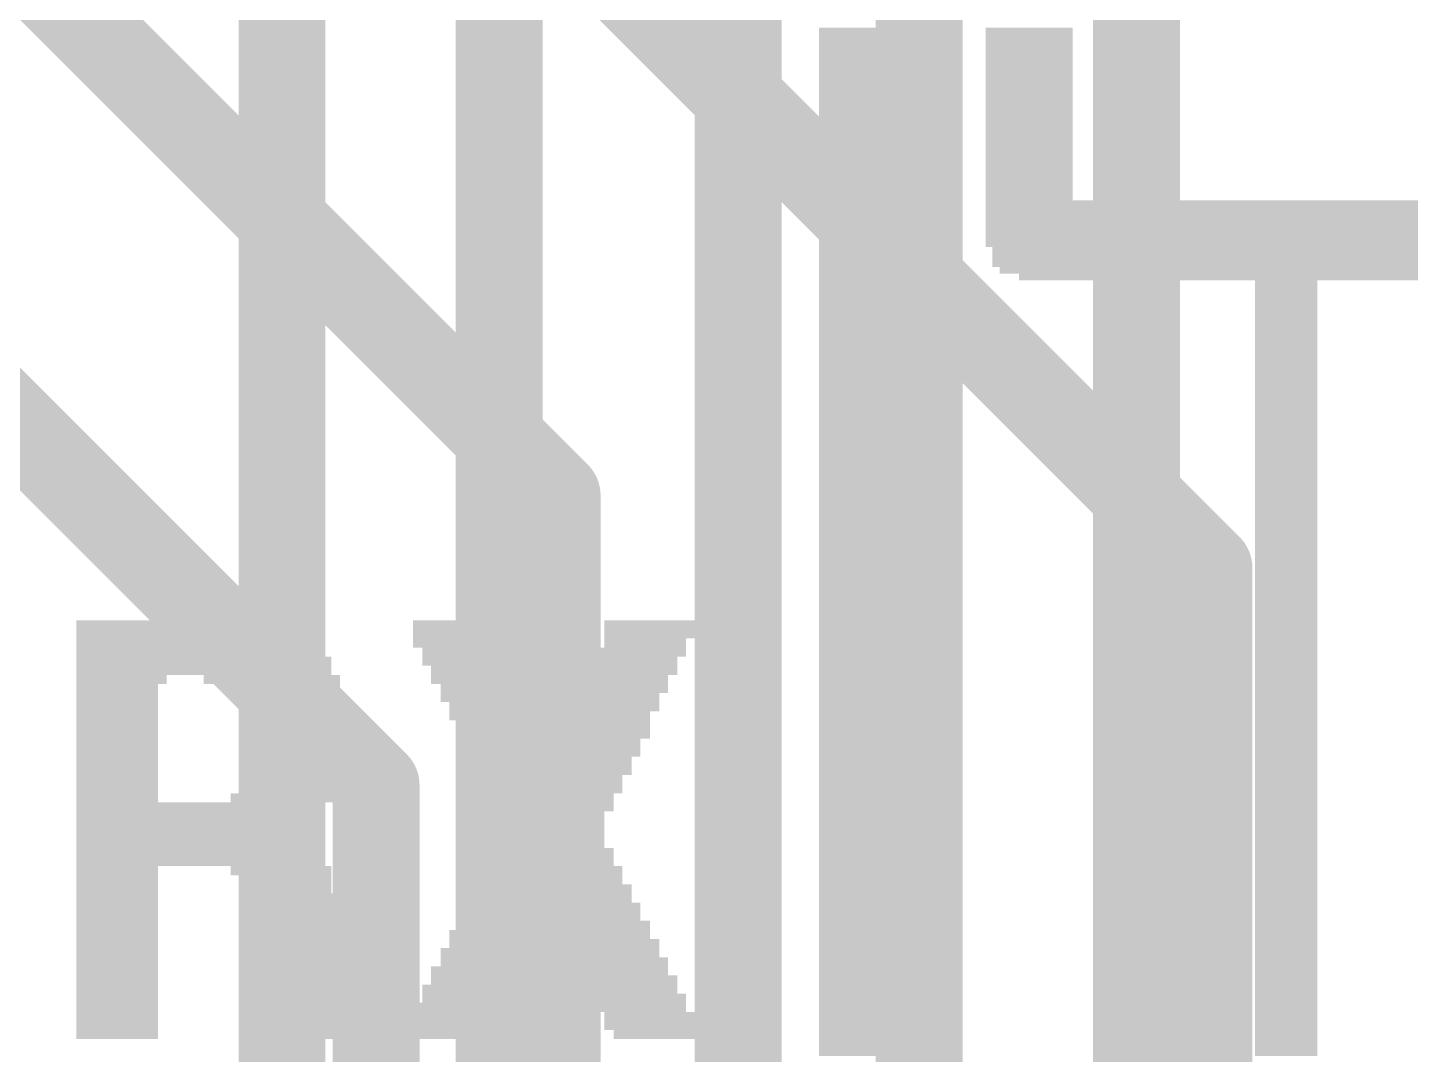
# Model space of a CAD drawing. Extents: x -0.75 to 3.47, y -1.8 to 2.11.
# Drawn here: x 1.1869 to 1.3778, y 1.2728 to 1.4146 of the extents above; entities that cross this region are included whole.
import ezdxf

# ---------------------------------------------------------------- set-up
doc = ezdxf.new("R2010")
doc.units = 0
doc.header["$MEASUREMENT"] = 0
doc.layers.get('0').update_dxf_attribs({"linetype": 'CONTINUOUS'})
for name, color, linetype in [('1', 22, 'CONTINUOUS'), ('16', 175, 'CONTINUOUS'), ('21', 32, 'CONTINUOUS'), ('22', 2, 'CONTINUOUS')]:
    doc.layers.add(name, color=color, linetype=linetype)

# ---------------------------------------------------------------- blocks, each defined once
blk = doc.blocks.new('RECT')
blk.add_solid([(-0.5, -0.5), (0.5, -0.5), (-0.5, 0.5), (0.5, 0.5)])

msp = doc.modelspace()

# ---------------------------------------------------------------- linework, layer by layer
at = {"layer": '1', "const_width": 0.012}
for points in [[(1.252, 1.178), (1.252, 1.785)], [(1.285, 1.765), (1.285, 1.195)], [(1.31, 1.22), (1.31, 1.682756)], [(1.34, 1.225), (1.34, 1.644252)], [(1.222, 1.158), (1.222, 1.53)]]:
    msp.add_lwpolyline(points, dxfattribs=at)
at = {"layer": '16', "const_width": 0.012}
for points in [[(1.35, 1.34), (1, 1.69)], [(0.89, 1.655), (1.235, 1.31)], [(1.26, 1.35), (0.965, 1.645)], [(1.26, 1.35), (1.26, 0.87)], [(1.35, 1.015), (1.35, 1.34)], [(1.235, 1.31), (1.235, 0.845)]]:
    msp.add_lwpolyline(points, dxfattribs=at)
at = {"layer": '16', "const_width": 0.006}
for points in [[(1.263, 1.35, 1), (1.257, 1.35)], [(1.257879, 1.347879, 1), (1.262121, 1.352121)], [(1.353, 1.34, 1), (1.347, 1.34)], [(1.347879, 1.337879, 1), (1.352121, 1.342121)], [(1.238, 1.31, 1), (1.232, 1.31)], [(1.232879, 1.307879, 1), (1.237121, 1.312121)]]:
    msp.add_lwpolyline(points, format="xyb", dxfattribs=at)

# ---------------------------------------------------------------- block references
at = {"layer": '21'}
for p, xscale, yscale in [((1.301006, 1.414331), 0.0097, 0.00057), ((1.301006, 1.413761), 0.0097, 0.00057), ((1.301006, 1.413196), 0.0097, 0.00056), ((1.301006, 1.412631), 0.0097, 0.00057), ((1.301006, 1.412061), 0.0097, 0.00057), ((1.301006, 1.411491), 0.0097, 0.00057), ((1.301006, 1.410921), 0.0097, 0.00057), ((1.301006, 1.410351), 0.0097, 0.00057), ((1.301006, 1.409786), 0.0097, 0.00056), ((1.301006, 1.409221), 0.0097, 0.00057), ((1.301006, 1.408651), 0.0097, 0.00057), ((1.301006, 1.408081), 0.0097, 0.00057), ((1.301006, 1.407511), 0.0097, 0.00057), ((1.301006, 1.406941), 0.0097, 0.00057), ((1.301006, 1.406376), 0.0097, 0.00056), ((1.301006, 1.405811), 0.0097, 0.00057), ((1.301006, 1.405241), 0.0097, 0.00057), ((1.301006, 1.404671), 0.0097, 0.00057), ((1.301006, 1.404101), 0.0097, 0.00057), ((1.301006, 1.403536), 0.0097, 0.00056), ((1.301006, 1.402971), 0.0097, 0.00057), ((1.301006, 1.402401), 0.0097, 0.00057), ((1.301006, 1.401831), 0.0097, 0.00057), ((1.301006, 1.401261), 0.0097, 0.00057), ((1.301006, 1.400696), 0.0097, 0.00056), ((1.301006, 1.400131), 0.0097, 0.00057), ((1.301006, 1.399561), 0.0097, 0.00057), ((1.301006, 1.398991), 0.0097, 0.00057), ((1.301006, 1.398421), 0.0097, 0.00057), ((1.301006, 1.397851), 0.0097, 0.00057), ((1.301006, 1.397286), 0.0097, 0.00056), ((1.301006, 1.396721), 0.0097, 0.00057), ((1.301006, 1.396151), 0.0097, 0.00057), ((1.301006, 1.395581), 0.0097, 0.00057), ((1.301006, 1.395011), 0.0097, 0.00057), ((1.301006, 1.394441), 0.0097, 0.00057), ((1.301006, 1.393876), 0.0097, 0.00056), ((1.301006, 1.393311), 0.0097, 0.00057), ((1.301006, 1.392741), 0.0097, 0.00057), ((1.301006, 1.392171), 0.0097, 0.00057), ((1.301006, 1.391601), 0.0097, 0.00057), ((1.301006, 1.391036), 0.0097, 0.00056), ((1.301006, 1.390471), 0.0097, 0.00057), ((1.301006, 1.389901), 0.0097, 0.00057), ((1.393306, 1.389901), 0.0693, 0.00057), ((1.391356, 1.390471), 0.063, 0.00057), ((1.301006, 1.389331), 0.0097, 0.00057), ((1.301006, 1.388761), 0.0097, 0.00057), ((1.301006, 1.388191), 0.0097, 0.00057), ((1.395006, 1.388761), 0.0761, 0.00057), ((1.396156, 1.388191), 0.0784, 0.00057), ((1.394206, 1.389331), 0.0733, 0.00057), ((1.301006, 1.387626), 0.0097, 0.00056), ((1.301006, 1.387061), 0.0097, 0.00057), ((1.301006, 1.386491), 0.0097, 0.00057), ((1.301006, 1.385921), 0.0097, 0.00057), ((1.397556, 1.387061), 0.0824, 0.00057), ((1.398156, 1.386491), 0.0836, 0.00057), ((1.398706, 1.385921), 0.0847, 0.00057), ((1.397006, 1.387626), 0.0801, 0.00056), ((1.301006, 1.385351), 0.0097, 0.00057), ((1.301006, 1.384786), 0.0097, 0.00056), ((1.301006, 1.384221), 0.0097, 0.00057), ((1.399256, 1.385351), 0.0858, 0.00057), ((1.399856, 1.384786), 0.087, 0.00056), ((1.400406, 1.384221), 0.0881, 0.00057), ((1.301006, 1.383651), 0.0097, 0.00057), ((1.301006, 1.383081), 0.0097, 0.00057), ((1.301006, 1.382511), 0.0097, 0.00057), ((1.400956, 1.383651), 0.0892, 0.00057), ((1.401256, 1.383081), 0.0898, 0.00057), ((1.401556, 1.382511), 0.0904, 0.00057), ((1.301006, 1.381946), 0.0097, 0.00056), ((1.301006, 1.381381), 0.0097, 0.00057), ((1.301006, 1.380811), 0.0097, 0.00057), ((1.301006, 1.380241), 0.0097, 0.00057), ((1.360906, 1.381946), 0.0091, 0.00056), ((1.360656, 1.381381), 0.0086, 0.00057), ((1.360656, 1.380811), 0.0086, 0.00057), ((1.360656, 1.380241), 0.0086, 0.00057), ((1.301006, 1.379671), 0.0097, 0.00057), ((1.301006, 1.379101), 0.0097, 0.00057), ((1.301006, 1.378536), 0.0097, 0.00056), ((1.360656, 1.379671), 0.0086, 0.00057), ((1.360656, 1.379101), 0.0086, 0.00057), ((1.360656, 1.378536), 0.0086, 0.00056), ((1.301006, 1.377971), 0.0097, 0.00057), ((1.301006, 1.377401), 0.0097, 0.00057), ((1.301006, 1.376831), 0.0097, 0.00057), ((1.360656, 1.377971), 0.0086, 0.00057), ((1.360656, 1.377401), 0.0086, 0.00057), ((1.360656, 1.376831), 0.0086, 0.00057), ((1.301006, 1.376261), 0.0097, 0.00057), ((1.301006, 1.375691), 0.0097, 0.00057), ((1.301006, 1.375126), 0.0097, 0.00056), ((1.301006, 1.374561), 0.0097, 0.00057), ((1.360656, 1.376261), 0.0086, 0.00057), ((1.360656, 1.375691), 0.0086, 0.00057), ((1.360656, 1.375126), 0.0086, 0.00056), ((1.360656, 1.374561), 0.0086, 0.00057), ((1.301006, 1.373991), 0.0097, 0.00057), ((1.301006, 1.373421), 0.0097, 0.00057), ((1.301006, 1.372851), 0.0097, 0.00057), ((1.360656, 1.373991), 0.0086, 0.00057), ((1.360656, 1.373421), 0.0086, 0.00057), ((1.360656, 1.372851), 0.0086, 0.00057), ((1.301006, 1.372286), 0.0097, 0.00056), ((1.301006, 1.371721), 0.0097, 0.00057), ((1.301006, 1.371151), 0.0097, 0.00057), ((1.301006, 1.370581), 0.0097, 0.00057), ((1.360656, 1.372286), 0.0086, 0.00056), ((1.360656, 1.371721), 0.0086, 0.00057), ((1.360656, 1.371151), 0.0086, 0.00057), ((1.360656, 1.370581), 0.0086, 0.00057), ((1.301006, 1.370011), 0.0097, 0.00057), ((1.301006, 1.369441), 0.0097, 0.00057), ((1.301006, 1.368876), 0.0097, 0.00056), ((1.360656, 1.370011), 0.0086, 0.00057), ((1.360656, 1.369441), 0.0086, 0.00057), ((1.360656, 1.368876), 0.0086, 0.00056), ((1.301006, 1.368311), 0.0097, 0.00057), ((1.301006, 1.367741), 0.0097, 0.00057), ((1.301006, 1.367171), 0.0097, 0.00057), ((1.360656, 1.368311), 0.0086, 0.00057), ((1.360656, 1.367741), 0.0086, 0.00057), ((1.360656, 1.367171), 0.0086, 0.00057), ((1.301006, 1.366601), 0.0097, 0.00057), ((1.301006, 1.366036), 0.0097, 0.00056), ((1.301006, 1.365471), 0.0097, 0.00057), ((1.301006, 1.364901), 0.0097, 0.00057), ((1.360656, 1.366601), 0.0086, 0.00057), ((1.360656, 1.366036), 0.0086, 0.00056), ((1.360656, 1.365471), 0.0086, 0.00057), ((1.360656, 1.364901), 0.0086, 0.00057), ((1.301006, 1.364331), 0.0097, 0.00057), ((1.301006, 1.363761), 0.0097, 0.00057), ((1.301006, 1.363191), 0.0097, 0.00057), ((1.360656, 1.364331), 0.0086, 0.00057), ((1.360656, 1.363761), 0.0086, 0.00057), ((1.360656, 1.363191), 0.0086, 0.00057), ((1.301006, 1.362626), 0.0097, 0.00056), ((1.301006, 1.362061), 0.0097, 0.00057), ((1.301006, 1.361491), 0.0097, 0.00057), ((1.360656, 1.362626), 0.0086, 0.00056), ((1.360656, 1.362061), 0.0086, 0.00057), ((1.360656, 1.361491), 0.0086, 0.00057), ((1.301006, 1.360921), 0.0097, 0.00057), ((1.301006, 1.360351), 0.0097, 0.00057), ((1.301006, 1.359786), 0.0097, 0.00056), ((1.301006, 1.359221), 0.0097, 0.00057), ((1.360656, 1.360921), 0.0086, 0.00057), ((1.360656, 1.360351), 0.0086, 0.00057), ((1.360656, 1.359786), 0.0086, 0.00056), ((1.360656, 1.359221), 0.0086, 0.00057), ((1.301006, 1.358651), 0.0097, 0.00057), ((1.301006, 1.358081), 0.0097, 0.00057), ((1.301006, 1.357511), 0.0097, 0.00057), ((1.360656, 1.358651), 0.0086, 0.00057), ((1.360656, 1.358081), 0.0086, 0.00057), ((1.360656, 1.357511), 0.0086, 0.00057), ((1.301006, 1.356941), 0.0097, 0.00057), ((1.301006, 1.356376), 0.0097, 0.00056), ((1.301006, 1.355811), 0.0097, 0.00057), ((1.360656, 1.356941), 0.0086, 0.00057), ((1.360656, 1.356376), 0.0086, 0.00056), ((1.360656, 1.355811), 0.0086, 0.00057), ((1.301006, 1.355241), 0.0097, 0.00057), ((1.301006, 1.354671), 0.0097, 0.00057), ((1.301006, 1.354101), 0.0097, 0.00057), ((1.301006, 1.353536), 0.0097, 0.00056), ((1.360656, 1.355241), 0.0086, 0.00057), ((1.360656, 1.354671), 0.0086, 0.00057), ((1.360656, 1.354101), 0.0086, 0.00057), ((1.360656, 1.353536), 0.0086, 0.00056), ((1.301006, 1.352971), 0.0097, 0.00057), ((1.301006, 1.352401), 0.0097, 0.00057), ((1.301006, 1.351831), 0.0097, 0.00057), ((1.360656, 1.352971), 0.0086, 0.00057), ((1.360656, 1.352401), 0.0086, 0.00057), ((1.360656, 1.351831), 0.0086, 0.00057), ((1.301006, 1.351261), 0.0097, 0.00057), ((1.301006, 1.350691), 0.0097, 0.00057), ((1.301006, 1.350126), 0.0097, 0.00056), ((1.360656, 1.351261), 0.0086, 0.00057), ((1.360656, 1.350691), 0.0086, 0.00057), ((1.360656, 1.350126), 0.0086, 0.00056), ((1.301006, 1.349561), 0.0097, 0.00057), ((1.301006, 1.348991), 0.0097, 0.00057), ((1.301006, 1.348421), 0.0097, 0.00057), ((1.301006, 1.347851), 0.0097, 0.00057), ((1.360656, 1.349561), 0.0086, 0.00057), ((1.360656, 1.348991), 0.0086, 0.00057), ((1.360656, 1.348421), 0.0086, 0.00057), ((1.360656, 1.347851), 0.0086, 0.00057), ((1.301006, 1.347286), 0.0097, 0.00056), ((1.301006, 1.346721), 0.0097, 0.00057), ((1.301006, 1.346151), 0.0097, 0.00057), ((1.360656, 1.347286), 0.0086, 0.00056), ((1.360656, 1.346721), 0.0086, 0.00057), ((1.360656, 1.346151), 0.0086, 0.00057), ((1.301006, 1.345581), 0.0097, 0.00057), ((1.301006, 1.345011), 0.0097, 0.00057), ((1.301006, 1.344441), 0.0097, 0.00057), ((1.301006, 1.343876), 0.0097, 0.00056), ((1.360656, 1.345581), 0.0086, 0.00057), ((1.360656, 1.345011), 0.0086, 0.00057), ((1.360656, 1.344441), 0.0086, 0.00057), ((1.360656, 1.343876), 0.0086, 0.00056), ((1.301006, 1.343311), 0.0097, 0.00057), ((1.301006, 1.342741), 0.0097, 0.00057), ((1.301006, 1.342171), 0.0097, 0.00057), ((1.360656, 1.343311), 0.0086, 0.00057), ((1.360656, 1.342741), 0.0086, 0.00057), ((1.360656, 1.342171), 0.0086, 0.00057), ((1.301006, 1.341601), 0.0097, 0.00057), ((1.301006, 1.341036), 0.0097, 0.00056), ((1.301006, 1.340471), 0.0097, 0.00057), ((1.360656, 1.341601), 0.0086, 0.00057), ((1.360656, 1.341036), 0.0086, 0.00056), ((1.360656, 1.340471), 0.0086, 0.00057), ((1.301006, 1.339901), 0.0097, 0.00057), ((1.301006, 1.339331), 0.0097, 0.00057), ((1.301006, 1.338761), 0.0097, 0.00057), ((1.301006, 1.338196), 0.0097, 0.00056), ((1.360656, 1.339901), 0.0086, 0.00057), ((1.360656, 1.339331), 0.0086, 0.00057), ((1.360656, 1.338761), 0.0086, 0.00057), ((1.360656, 1.338196), 0.0086, 0.00056), ((1.301006, 1.337631), 0.0097, 0.00057), ((1.301006, 1.337061), 0.0097, 0.00057), ((1.301006, 1.336491), 0.0097, 0.00057), ((1.360656, 1.337631), 0.0086, 0.00057), ((1.360656, 1.337061), 0.0086, 0.00057), ((1.360656, 1.336491), 0.0086, 0.00057), ((1.301006, 1.335921), 0.0097, 0.00057), ((1.301006, 1.335351), 0.0097, 0.00057), ((1.301006, 1.334786), 0.0097, 0.00056), ((1.360656, 1.335921), 0.0086, 0.00057), ((1.360656, 1.335351), 0.0086, 0.00057), ((1.360656, 1.334786), 0.0086, 0.00056), ((1.2068, 1.33214), 0.0264, 0.00126), ((1.24575, 1.33214), 0.0113, 0.00126), ((1.2728, 1.33214), 0.0126, 0.00126), ((1.301006, 1.334221), 0.0097, 0.00057), ((1.301006, 1.333651), 0.0097, 0.00057), ((1.301006, 1.333081), 0.0097, 0.00057), ((1.301006, 1.332511), 0.0097, 0.00057), ((1.360656, 1.334221), 0.0086, 0.00057), ((1.360656, 1.333651), 0.0086, 0.00057), ((1.360656, 1.333081), 0.0086, 0.00057), ((1.360656, 1.332511), 0.0086, 0.00057), ((1.20865, 1.33088), 0.0301, 0.00126), ((1.2464, 1.33088), 0.0126, 0.00126), ((1.2728, 1.33088), 0.0126, 0.00126), ((1.301006, 1.331941), 0.0097, 0.00057), ((1.301006, 1.331376), 0.0097, 0.00056), ((1.301006, 1.330811), 0.0097, 0.00057), ((1.360656, 1.331941), 0.0086, 0.00057), ((1.360656, 1.331376), 0.0086, 0.00056), ((1.360656, 1.330811), 0.0086, 0.00057), ((1.20995, 1.32962), 0.0327, 0.00126), ((1.21055, 1.328365), 0.0339, 0.00125), ((1.2464, 1.32962), 0.0126, 0.00126), ((1.24765, 1.328365), 0.0125, 0.00125), ((1.27155, 1.328365), 0.0125, 0.00125), ((1.27215, 1.32962), 0.0113, 0.00126), ((1.301006, 1.330241), 0.0097, 0.00057), ((1.301006, 1.329671), 0.0097, 0.00057), ((1.301006, 1.329101), 0.0097, 0.00057), ((1.360656, 1.330241), 0.0086, 0.00057), ((1.360656, 1.329671), 0.0086, 0.00057), ((1.360656, 1.329101), 0.0086, 0.00057), ((1.2112, 1.32711), 0.0352, 0.00126), ((1.24765, 1.32711), 0.0125, 0.00126), ((1.27095, 1.32711), 0.0113, 0.00126), ((1.301006, 1.328536), 0.0097, 0.00056), ((1.301006, 1.327971), 0.0097, 0.00057), ((1.301006, 1.327401), 0.0097, 0.00057), ((1.301006, 1.326831), 0.0097, 0.00057), ((1.360656, 1.328536), 0.0086, 0.00056), ((1.360656, 1.327971), 0.0086, 0.00057), ((1.360656, 1.327401), 0.0086, 0.00057), ((1.360656, 1.326831), 0.0086, 0.00057), ((1.2112, 1.32585), 0.0352, 0.00126), ((1.19985, 1.32459), 0.0125, 0.00126), ((1.2206, 1.32459), 0.0188, 0.00126), ((1.24825, 1.32585), 0.0113, 0.00126), ((1.2489, 1.32459), 0.0126, 0.00126), ((1.2703, 1.32585), 0.0126, 0.00126), ((1.26965, 1.32459), 0.0113, 0.00126), ((1.301006, 1.326261), 0.0097, 0.00057), ((1.301006, 1.325691), 0.0097, 0.00057), ((1.301006, 1.325126), 0.0097, 0.00056), ((1.360656, 1.326261), 0.0086, 0.00057), ((1.360656, 1.325691), 0.0086, 0.00057), ((1.360656, 1.325126), 0.0086, 0.00056), ((1.19925, 1.32333), 0.0113, 0.00126), ((1.2231, 1.32333), 0.0138, 0.00126), ((1.24955, 1.32333), 0.0113, 0.00126), ((1.26965, 1.32333), 0.0113, 0.00126), ((1.301006, 1.324561), 0.0097, 0.00057), ((1.301006, 1.323991), 0.0097, 0.00057), ((1.301006, 1.323421), 0.0097, 0.00057), ((1.301006, 1.322851), 0.0097, 0.00057), ((1.360656, 1.324561), 0.0086, 0.00057), ((1.360656, 1.323991), 0.0086, 0.00057), ((1.360656, 1.323421), 0.0086, 0.00057), ((1.360656, 1.322851), 0.0086, 0.00057), ((1.19925, 1.322075), 0.0113, 0.00125), ((1.19925, 1.32082), 0.0113, 0.00126), ((1.22375, 1.322075), 0.0125, 0.00125), ((1.22435, 1.32082), 0.0113, 0.00126), ((1.25015, 1.322075), 0.0125, 0.00125), ((1.25075, 1.32082), 0.0113, 0.00126), ((1.2684, 1.322075), 0.0114, 0.00125), ((1.2684, 1.32082), 0.0114, 0.00126), ((1.301006, 1.322286), 0.0097, 0.00056), ((1.301006, 1.321721), 0.0097, 0.00057), ((1.301006, 1.321151), 0.0097, 0.00057), ((1.360656, 1.322286), 0.0086, 0.00056), ((1.360656, 1.321721), 0.0086, 0.00057), ((1.360656, 1.321151), 0.0086, 0.00057), ((1.19925, 1.31956), 0.0113, 0.00126), ((1.22435, 1.31956), 0.0113, 0.00126), ((1.25075, 1.31956), 0.0113, 0.00126), ((1.26715, 1.31956), 0.0113, 0.00126), ((1.301006, 1.320581), 0.0097, 0.00057), ((1.301006, 1.320011), 0.0097, 0.00057), ((1.301006, 1.319441), 0.0097, 0.00057), ((1.360656, 1.320581), 0.0086, 0.00057), ((1.360656, 1.320011), 0.0086, 0.00057), ((1.360656, 1.319441), 0.0086, 0.00057), ((1.19925, 1.3183), 0.0113, 0.00126), ((1.19925, 1.317045), 0.0113, 0.00125), ((1.22435, 1.3183), 0.0113, 0.00126), ((1.22435, 1.317045), 0.0113, 0.00125), ((1.25205, 1.3183), 0.0113, 0.00126), ((1.25205, 1.317045), 0.0113, 0.00125), ((1.26715, 1.3183), 0.0113, 0.00126), ((1.26715, 1.317045), 0.0113, 0.00125), ((1.301006, 1.318876), 0.0097, 0.00056), ((1.301006, 1.318311), 0.0097, 0.00057), ((1.301006, 1.317741), 0.0097, 0.00057), ((1.301006, 1.317171), 0.0097, 0.00057), ((1.360656, 1.318876), 0.0086, 0.00056), ((1.360656, 1.318311), 0.0086, 0.00057), ((1.360656, 1.317741), 0.0086, 0.00057), ((1.360656, 1.317171), 0.0086, 0.00057), ((1.19925, 1.31579), 0.0113, 0.00126), ((1.22435, 1.31579), 0.0113, 0.00126), ((1.2533, 1.31579), 0.0114, 0.00126), ((1.26585, 1.31579), 0.0113, 0.00126), ((1.301006, 1.316601), 0.0097, 0.00057), ((1.301006, 1.316036), 0.0097, 0.00056), ((1.301006, 1.315471), 0.0097, 0.00057), ((1.360656, 1.316601), 0.0086, 0.00057), ((1.360656, 1.316036), 0.0086, 0.00056), ((1.360656, 1.315471), 0.0086, 0.00057), ((1.19925, 1.31453), 0.0113, 0.00126), ((1.19925, 1.31327), 0.0113, 0.00126), ((1.22435, 1.31453), 0.0113, 0.00126), ((1.22435, 1.31327), 0.0113, 0.00126), ((1.2533, 1.31453), 0.0114, 0.00126), ((1.2596, 1.31327), 0.0214, 0.00126), ((1.26585, 1.31453), 0.0113, 0.00126), ((1.301006, 1.314901), 0.0097, 0.00057), ((1.301006, 1.314331), 0.0097, 0.00057), ((1.301006, 1.313761), 0.0097, 0.00057), ((1.360656, 1.314901), 0.0086, 0.00057), ((1.360656, 1.314331), 0.0086, 0.00057), ((1.360656, 1.313761), 0.0086, 0.00057), ((1.19925, 1.31201), 0.0113, 0.00126), ((1.22435, 1.31201), 0.0113, 0.00126), ((1.2596, 1.31201), 0.0214, 0.00126), ((1.301006, 1.313191), 0.0097, 0.00057), ((1.301006, 1.312626), 0.0097, 0.00056), ((1.301006, 1.312061), 0.0097, 0.00057), ((1.301006, 1.311491), 0.0097, 0.00057), ((1.360656, 1.313191), 0.0086, 0.00057), ((1.360656, 1.312626), 0.0086, 0.00056), ((1.360656, 1.312061), 0.0086, 0.00057), ((1.360656, 1.311491), 0.0086, 0.00057), ((1.19925, 1.310755), 0.0113, 0.00125), ((1.19925, 1.3095), 0.0113, 0.00126), ((1.22315, 1.310755), 0.0113, 0.00125), ((1.22315, 1.3095), 0.0113, 0.00126), ((1.25895, 1.310755), 0.0201, 0.00125), ((1.2596, 1.3095), 0.0188, 0.00126), ((1.301006, 1.310921), 0.0097, 0.00057), ((1.301006, 1.310351), 0.0097, 0.00057), ((1.301006, 1.309786), 0.0097, 0.00056), ((1.360656, 1.310921), 0.0086, 0.00057), ((1.360656, 1.310351), 0.0086, 0.00057), ((1.360656, 1.309786), 0.0086, 0.00056), ((1.19925, 1.30824), 0.0113, 0.00126), ((1.22185, 1.30824), 0.0139, 0.00126), ((1.259, 1.30824), 0.0176, 0.00126), ((1.301006, 1.309221), 0.0097, 0.00057), ((1.301006, 1.308651), 0.0097, 0.00057), ((1.301006, 1.308081), 0.0097, 0.00057), ((1.360656, 1.309221), 0.0086, 0.00057), ((1.360656, 1.308651), 0.0086, 0.00057), ((1.360656, 1.308081), 0.0086, 0.00057), ((1.21055, 1.30698), 0.0339, 0.00126), ((1.20995, 1.30572), 0.0327, 0.00126), ((1.2596, 1.30698), 0.0164, 0.00126), ((1.25895, 1.30572), 0.0151, 0.00126), ((1.301006, 1.307511), 0.0097, 0.00057), ((1.301006, 1.306941), 0.0097, 0.00057), ((1.301006, 1.306376), 0.0097, 0.00056), ((1.301006, 1.305811), 0.0097, 0.00057), ((1.360656, 1.307511), 0.0086, 0.00057), ((1.360656, 1.306941), 0.0086, 0.00057), ((1.360656, 1.306376), 0.0086, 0.00056), ((1.360656, 1.305811), 0.0086, 0.00057), ((1.20865, 1.304465), 0.0301, 0.00125), ((1.2596, 1.304465), 0.0138, 0.00125), ((1.301006, 1.305241), 0.0097, 0.00057), ((1.301006, 1.304671), 0.0097, 0.00057), ((1.301006, 1.304101), 0.0097, 0.00057), ((1.360656, 1.305241), 0.0086, 0.00057), ((1.360656, 1.304671), 0.0086, 0.00057), ((1.360656, 1.304101), 0.0086, 0.00057), ((1.2074, 1.30321), 0.0276, 0.00126), ((1.20865, 1.30195), 0.0301, 0.00126), ((1.25895, 1.30195), 0.0151, 0.00126), ((1.2596, 1.30321), 0.0138, 0.00126), ((1.301006, 1.303536), 0.0097, 0.00056), ((1.301006, 1.302971), 0.0097, 0.00057), ((1.301006, 1.302401), 0.0097, 0.00057), ((1.360656, 1.303536), 0.0086, 0.00056), ((1.360656, 1.302971), 0.0086, 0.00057), ((1.360656, 1.302401), 0.0086, 0.00057), ((1.20995, 1.30069), 0.0327, 0.00126), ((1.2596, 1.30069), 0.0164, 0.00126), ((1.301006, 1.301831), 0.0097, 0.00057), ((1.301006, 1.301261), 0.0097, 0.00057), ((1.301006, 1.300691), 0.0097, 0.00057), ((1.301006, 1.300126), 0.0097, 0.00056), ((1.360656, 1.301831), 0.0086, 0.00057), ((1.360656, 1.301261), 0.0086, 0.00057), ((1.360656, 1.300691), 0.0086, 0.00057), ((1.360656, 1.300126), 0.0086, 0.00056), ((1.21055, 1.299435), 0.0339, 0.00125), ((1.19925, 1.29818), 0.0113, 0.00126), ((1.22185, 1.29818), 0.0139, 0.00126), ((1.259, 1.299435), 0.0176, 0.00125), ((1.2596, 1.29818), 0.0188, 0.00126), ((1.301006, 1.299561), 0.0097, 0.00057), ((1.301006, 1.298991), 0.0097, 0.00057), ((1.301006, 1.298421), 0.0097, 0.00057), ((1.360656, 1.299561), 0.0086, 0.00057), ((1.360656, 1.298991), 0.0086, 0.00057), ((1.360656, 1.298421), 0.0086, 0.00057), ((1.19925, 1.29692), 0.0113, 0.00126), ((1.22315, 1.29692), 0.0113, 0.00126), ((1.25895, 1.29692), 0.0201, 0.00126), ((1.301006, 1.297851), 0.0097, 0.00057), ((1.301006, 1.297286), 0.0097, 0.00056), ((1.301006, 1.296721), 0.0097, 0.00057), ((1.301006, 1.296151), 0.0097, 0.00057), ((1.360656, 1.297851), 0.0086, 0.00057), ((1.360656, 1.297286), 0.0086, 0.00056), ((1.360656, 1.296721), 0.0086, 0.00057), ((1.360656, 1.296151), 0.0086, 0.00057), ((1.19925, 1.29566), 0.0113, 0.00126), ((1.19925, 1.2944), 0.0113, 0.00126), ((1.22315, 1.29566), 0.0113, 0.00126), ((1.22435, 1.2944), 0.0113, 0.00126), ((1.25895, 1.2944), 0.0227, 0.00126), ((1.2596, 1.29566), 0.0214, 0.00126), ((1.301006, 1.295581), 0.0097, 0.00057), ((1.301006, 1.295011), 0.0097, 0.00057), ((1.301006, 1.294441), 0.0097, 0.00057), ((1.360656, 1.295581), 0.0086, 0.00057), ((1.360656, 1.295011), 0.0086, 0.00057), ((1.360656, 1.294441), 0.0086, 0.00057), ((1.19925, 1.293145), 0.0113, 0.00125), ((1.22435, 1.293145), 0.0113, 0.00125), ((1.2533, 1.293145), 0.0114, 0.00125), ((1.26585, 1.293145), 0.0113, 0.00125), ((1.301006, 1.293876), 0.0097, 0.00056), ((1.301006, 1.293311), 0.0097, 0.00057), ((1.301006, 1.292741), 0.0097, 0.00057), ((1.360656, 1.293876), 0.0086, 0.00056), ((1.360656, 1.293311), 0.0086, 0.00057), ((1.360656, 1.292741), 0.0086, 0.00057), ((1.19925, 1.29189), 0.0113, 0.00126), ((1.19925, 1.29063), 0.0113, 0.00126), ((1.22435, 1.29189), 0.0113, 0.00126), ((1.22435, 1.29063), 0.0113, 0.00126), ((1.25205, 1.29189), 0.0113, 0.00126), ((1.25205, 1.29063), 0.0113, 0.00126), ((1.26585, 1.29189), 0.0113, 0.00126), ((1.26715, 1.29063), 0.0113, 0.00126), ((1.301006, 1.292171), 0.0097, 0.00057), ((1.301006, 1.291601), 0.0097, 0.00057), ((1.301006, 1.291036), 0.0097, 0.00056), ((1.301006, 1.290471), 0.0097, 0.00057), ((1.360656, 1.292171), 0.0086, 0.00057), ((1.360656, 1.291601), 0.0086, 0.00057), ((1.360656, 1.291036), 0.0086, 0.00056), ((1.360656, 1.290471), 0.0086, 0.00057), ((1.19925, 1.28937), 0.0113, 0.00126), ((1.22435, 1.28937), 0.0113, 0.00126), ((1.25075, 1.28937), 0.0113, 0.00126), ((1.26715, 1.28937), 0.0113, 0.00126), ((1.301006, 1.289901), 0.0097, 0.00057), ((1.301006, 1.289331), 0.0097, 0.00057), ((1.301006, 1.288761), 0.0097, 0.00057), ((1.360656, 1.289901), 0.0086, 0.00057), ((1.360656, 1.289331), 0.0086, 0.00057), ((1.360656, 1.288761), 0.0086, 0.00057), ((1.19925, 1.28811), 0.0113, 0.00126), ((1.19925, 1.286855), 0.0113, 0.00125), ((1.22435, 1.28811), 0.0113, 0.00126), ((1.22435, 1.286855), 0.0113, 0.00125), ((1.24955, 1.286855), 0.0113, 0.00125), ((1.25075, 1.28811), 0.0113, 0.00126), ((1.2678, 1.28811), 0.0126, 0.00126), ((1.2684, 1.286855), 0.0114, 0.00125), ((1.301006, 1.288191), 0.0097, 0.00057), ((1.301006, 1.287626), 0.0097, 0.00056), ((1.301006, 1.287061), 0.0097, 0.00057), ((1.360656, 1.288191), 0.0086, 0.00057), ((1.360656, 1.287626), 0.0086, 0.00056), ((1.360656, 1.287061), 0.0086, 0.00057), ((1.19925, 1.2856), 0.0113, 0.00126), ((1.19925, 1.28434), 0.0113, 0.00126), ((1.22435, 1.2856), 0.0113, 0.00126), ((1.22435, 1.28434), 0.0113, 0.00126), ((1.2489, 1.28434), 0.0126, 0.00126), ((1.24955, 1.2856), 0.0113, 0.00126), ((1.269, 1.2856), 0.0126, 0.00126), ((1.26965, 1.28434), 0.0113, 0.00126), ((1.301006, 1.286491), 0.0097, 0.00057), ((1.301006, 1.285921), 0.0097, 0.00057), ((1.301006, 1.285351), 0.0097, 0.00057), ((1.301006, 1.284786), 0.0097, 0.00056), ((1.360656, 1.286491), 0.0086, 0.00057), ((1.360656, 1.285921), 0.0086, 0.00057), ((1.360656, 1.285351), 0.0086, 0.00057), ((1.360656, 1.284786), 0.0086, 0.00056), ((1.19925, 1.28308), 0.0113, 0.00126), ((1.22435, 1.28308), 0.0113, 0.00126), ((1.24825, 1.28308), 0.0113, 0.00126), ((1.2703, 1.28308), 0.0126, 0.00126), ((1.301006, 1.284221), 0.0097, 0.00057), ((1.301006, 1.283651), 0.0097, 0.00057), ((1.301006, 1.283081), 0.0097, 0.00057), ((1.360656, 1.284221), 0.0086, 0.00057), ((1.360656, 1.283651), 0.0086, 0.00057), ((1.360656, 1.283081), 0.0086, 0.00057), ((1.19925, 1.28182), 0.0113, 0.00126), ((1.19925, 1.280565), 0.0113, 0.00125), ((1.22435, 1.28182), 0.0113, 0.00126), ((1.22435, 1.280565), 0.0113, 0.00125), ((1.24765, 1.28182), 0.0125, 0.00126), ((1.24705, 1.280565), 0.0113, 0.00125), ((1.27095, 1.28182), 0.0113, 0.00126), ((1.27155, 1.280565), 0.0125, 0.00125), ((1.301006, 1.282511), 0.0097, 0.00057), ((1.301006, 1.281941), 0.0097, 0.00057), ((1.301006, 1.281376), 0.0097, 0.00056), ((1.360656, 1.282511), 0.0086, 0.00057), ((1.360656, 1.281941), 0.0086, 0.00057), ((1.360656, 1.281376), 0.0086, 0.00056), ((1.19925, 1.27931), 0.0113, 0.00126), ((1.225, 1.27931), 0.0126, 0.00126), ((1.2464, 1.27931), 0.0126, 0.00126), ((1.27155, 1.27931), 0.0125, 0.00126), ((1.301006, 1.280811), 0.0097, 0.00057), ((1.301006, 1.280241), 0.0097, 0.00057), ((1.301006, 1.279671), 0.0097, 0.00057), ((1.301006, 1.279101), 0.0097, 0.00057), ((1.360656, 1.280811), 0.0086, 0.00057), ((1.360656, 1.280241), 0.0086, 0.00057), ((1.360656, 1.279671), 0.0086, 0.00057), ((1.360656, 1.279101), 0.0086, 0.00057), ((1.19925, 1.27805), 0.0113, 0.00126), ((1.19925, 1.27679), 0.0113, 0.00126), ((1.22565, 1.27805), 0.0113, 0.00126), ((1.22565, 1.27679), 0.0113, 0.00126), ((1.2451, 1.27679), 0.0126, 0.00126), ((1.2464, 1.27805), 0.0126, 0.00126), ((1.2728, 1.27805), 0.0126, 0.00126), ((1.2728, 1.27679), 0.0126, 0.00126), ((1.301006, 1.278536), 0.0097, 0.00056), ((1.301006, 1.277971), 0.0097, 0.00057), ((1.301006, 1.277401), 0.0097, 0.00057), ((1.360656, 1.278536), 0.0086, 0.00056), ((1.360656, 1.277971), 0.0086, 0.00057), ((1.360656, 1.277401), 0.0086, 0.00057), ((1.19925, 1.275535), 0.0113, 0.00125), ((1.22565, 1.275535), 0.0113, 0.00125), ((1.2451, 1.275535), 0.0126, 0.00125), ((1.27405, 1.275535), 0.0125, 0.00125), ((1.301006, 1.276831), 0.0097, 0.00057), ((1.301006, 1.276261), 0.0097, 0.00057), ((1.301006, 1.275696), 0.0097, 0.00056), ((1.301006, 1.275131), 0.0097, 0.00057), ((1.360656, 1.276831), 0.0086, 0.00057), ((1.360656, 1.276261), 0.0086, 0.00057), ((1.360656, 1.275696), 0.0086, 0.00056), ((1.360656, 1.275131), 0.0086, 0.00057), ((1.301006, 1.274561), 0.0097, 0.00057), ((1.301006, 1.273991), 0.0097, 0.00057), ((1.301006, 1.273421), 0.0097, 0.00057), ((1.360656, 1.274561), 0.0086, 0.00057), ((1.360656, 1.273991), 0.0086, 0.00057), ((1.360656, 1.273421), 0.0086, 0.00057), ((1.301006, 1.272851), 0.0097, 0.00057), ((1.360656, 1.272851), 0.0086, 0.00057)]:
    msp.add_blockref('RECT', p, dxfattribs=dict(at, xscale=xscale, yscale=yscale))
at = {"layer": '22', "rotation": 180}
for p, xscale, yscale in [((1.325184, 1.414142), 0.012, 0.0009199999999999999), ((1.325184, 1.413222), 0.012, 0.0009199999999999999), ((1.325184, 1.412307), 0.012, 0.00091), ((1.325184, 1.411392), 0.012, 0.0009199999999999999), ((1.325184, 1.410472), 0.012, 0.0009199999999999999), ((1.325184, 1.409552), 0.012, 0.0009199999999999999), ((1.325184, 1.408632), 0.012, 0.0009199999999999999), ((1.325184, 1.407712), 0.012, 0.0009199999999999999), ((1.325184, 1.406797), 0.012, 0.00091), ((1.325184, 1.405882), 0.012, 0.0009199999999999999), ((1.325184, 1.404962), 0.012, 0.0009199999999999999), ((1.325184, 1.404042), 0.012, 0.0009199999999999999), ((1.325184, 1.403122), 0.012, 0.0009199999999999999), ((1.325184, 1.402202), 0.012, 0.0009199999999999999), ((1.325184, 1.401287), 0.012, 0.00091), ((1.325184, 1.400372), 0.012, 0.0009199999999999999), ((1.325184, 1.399452), 0.012, 0.0009199999999999999), ((1.325184, 1.398532), 0.012, 0.0009199999999999999), ((1.325184, 1.397612), 0.012, 0.0009199999999999999), ((1.325184, 1.396697), 0.012, 0.00091), ((1.325184, 1.395782), 0.012, 0.0009199999999999999), ((1.325184, 1.394862), 0.012, 0.0009199999999999999), ((1.325184, 1.393942), 0.012, 0.0009199999999999999), ((1.325184, 1.393022), 0.012, 0.0009199999999999999), ((1.325184, 1.392102), 0.012, 0.0009199999999999999), ((1.325184, 1.391187), 0.012, 0.00091), ((1.904134, 1.390272), 1.1699, 0.0009199999999999999), ((1.904134, 1.389352), 1.1699, 0.0009199999999999999), ((1.904134, 1.388432), 1.1699, 0.0009199999999999999), ((1.904134, 1.387512), 1.1699, 0.0009199999999999999), ((1.904134, 1.386592), 1.1699, 0.0009199999999999999), ((1.904134, 1.385677), 1.1699, 0.00091), ((1.904134, 1.384762), 1.1699, 0.0009199999999999999), ((1.904134, 1.383842), 1.1681, 0.0009199999999999999), ((1.904134, 1.382922), 1.1681, 0.0009199999999999999), ((1.903684, 1.382002), 1.1672, 0.0009199999999999999), ((1.904184, 1.381082), 1.1662, 0.0009199999999999999), ((1.904584, 1.380167), 1.1616, 0.00091)]:
    msp.add_blockref('RECT', p, dxfattribs=dict(at, xscale=xscale, yscale=yscale))

doc.saveas('drawing.dxf')
